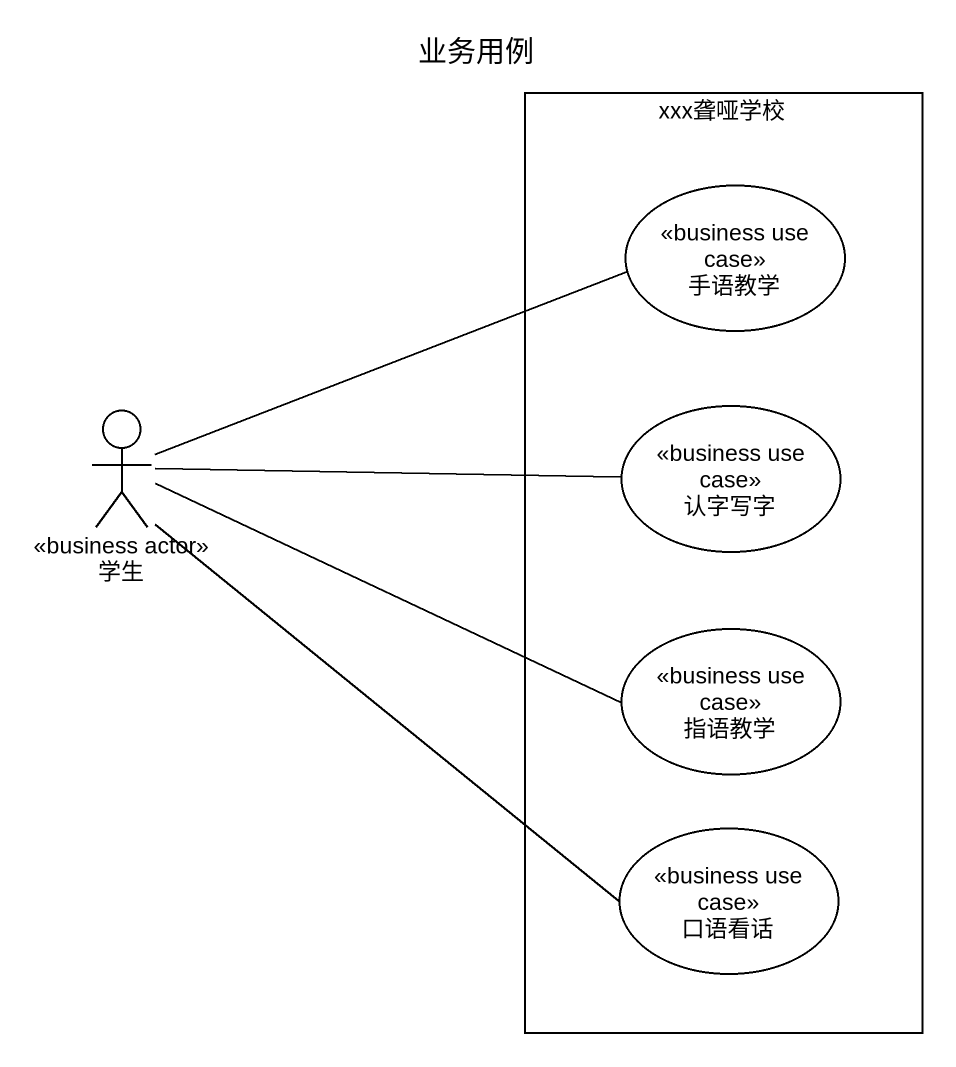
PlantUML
@startuml
title 业务用例
rectangle xxx聋哑学校 {
  usecase 手语教学 <<business use case>>
  usecase 认字写字 <<business use case>>
  usecase 指语教学 <<business use case>>
  usecase 口语看话 <<business use case>>
}
actor 学生 <<business actor>>
学生 -right- 手语教学
学生 -right- 认字写字
学生 -right- 指语教学
学生 -- 口语看话
@enduml
